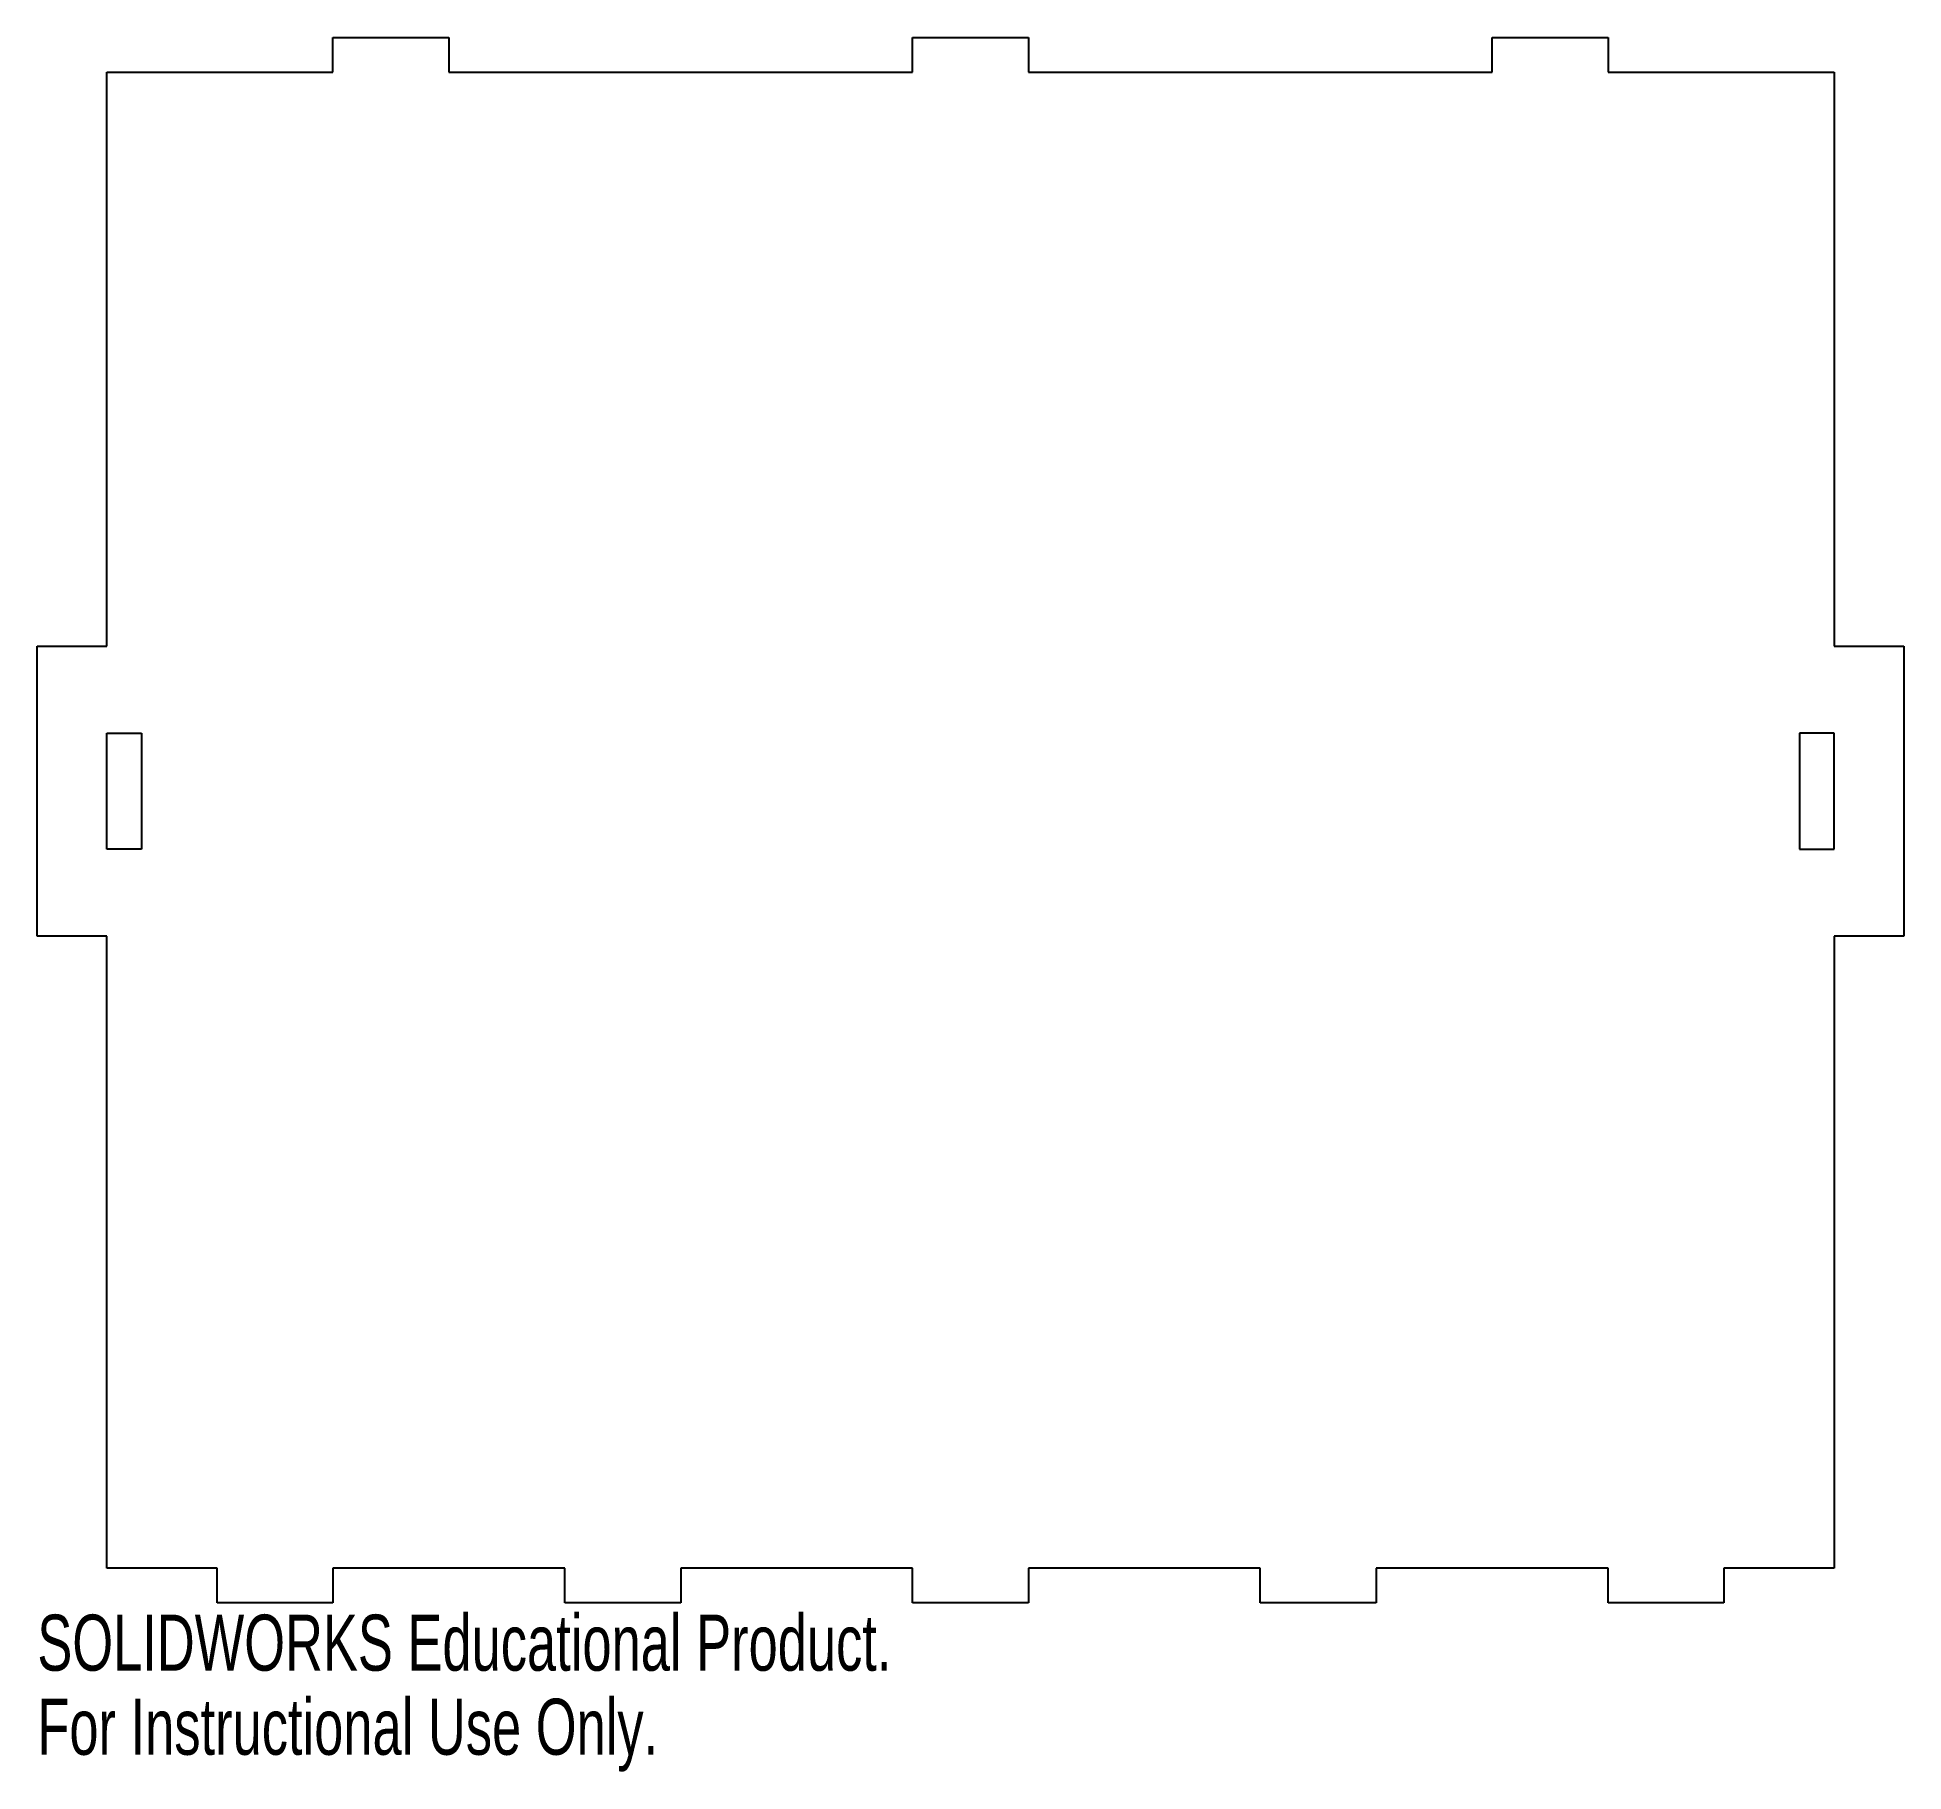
# Model space of a CAD drawing. Header units: millimetres. Extents: x -6 to 154, y -85 to 65.
import ezdxf

# ---------------------------------------------------------------- set-up
doc = ezdxf.new("R2010")
doc.units = ezdxf.units.MM
doc.styles.add('SLDTEXTSTYLE0', font='TXT', dxfattribs={"width": 0.7})

msp = doc.modelspace()

# ---------------------------------------------------------------- linework, layer by layer
at = {"color": 7, "linetype": 'Continuous'}
for p, q in [((19, 62), (19, 65)), ((19, 65), (29, 65)), ((29, 65), (29, 62)), ((69, 62), (69, 65)), ((69, 65), (79, 65)), ((79, 65), (79, 62)), ((119, 62), (119, 65)), ((119, 65), (129, 65)), ((129, 65), (129, 62)), ((-0.5, 62), (19, 62)), ((-0.5, 12.5), (-0.5, 62)), ((29, 62), (69, 62)), ((79, 62), (119, 62)), ((129, 62), (148.5, 62)), ((148.5, 62), (148.5, 12.5)), ((-6.5, -12.5), (-6.5, 12.5)), ((-6.5, 12.5), (-0.5, 12.5)), ((148.5, 12.5), (154.5, 12.5)), ((154.5, 12.5), (154.5, -12.5)), ((-0.5, 5), (2.5, 5)), ((-0.5, -5), (-0.5, 5)), ((2.5, 5), (2.5, -5)), ((148.5, 5), (145.5, 5)), ((145.5, 5), (145.5, -5)), ((148.5, -5), (148.5, 5)), ((2.5, -5), (-0.5, -5)), ((145.5, -5), (148.5, -5)), ((-0.5, -12.5), (-6.5, -12.5)), ((-0.5, -67), (-0.5, -12.5)), ((154.5, -12.5), (148.5, -12.5)), ((148.5, -12.5), (148.5, -67)), ((9, -67), (-0.5, -67)), ((9, -70), (9, -67)), ((39, -67), (19, -67)), ((19, -67), (19, -70)), ((39, -70), (39, -67)), ((69, -67), (49, -67)), ((49, -67), (49, -70)), ((69, -70), (69, -67)), ((99, -67), (79, -67)), ((79, -67), (79, -70)), ((99, -70), (99, -67)), ((129, -67), (109, -67)), ((109, -67), (109, -70)), ((129, -70), (129, -67)), ((148.5, -67), (139, -67)), ((139, -67), (139, -70)), ((19, -70), (9, -70)), ((49, -70), (39, -70)), ((79, -70), (69, -70)), ((109, -70), (99, -70)), ((139, -70), (129, -70))]:
    msp.add_line(p, q, dxfattribs=at)

# ---------------------------------------------------------------- texts
at = {"color": 7, "linetype": 'Continuous', "char_height": 4.8336, "attachment_point": 1, "style": 'SLDTEXTSTYLE0'}
for s, insert in [('SOLIDWORKS Educational Product.', (-6.5, -71.02)), ('For Instructional Use Only.', (-6.5, -78.27))]:
    msp.add_mtext(s, dxfattribs=dict(at, insert=insert))

doc.saveas('drawing.dxf')
